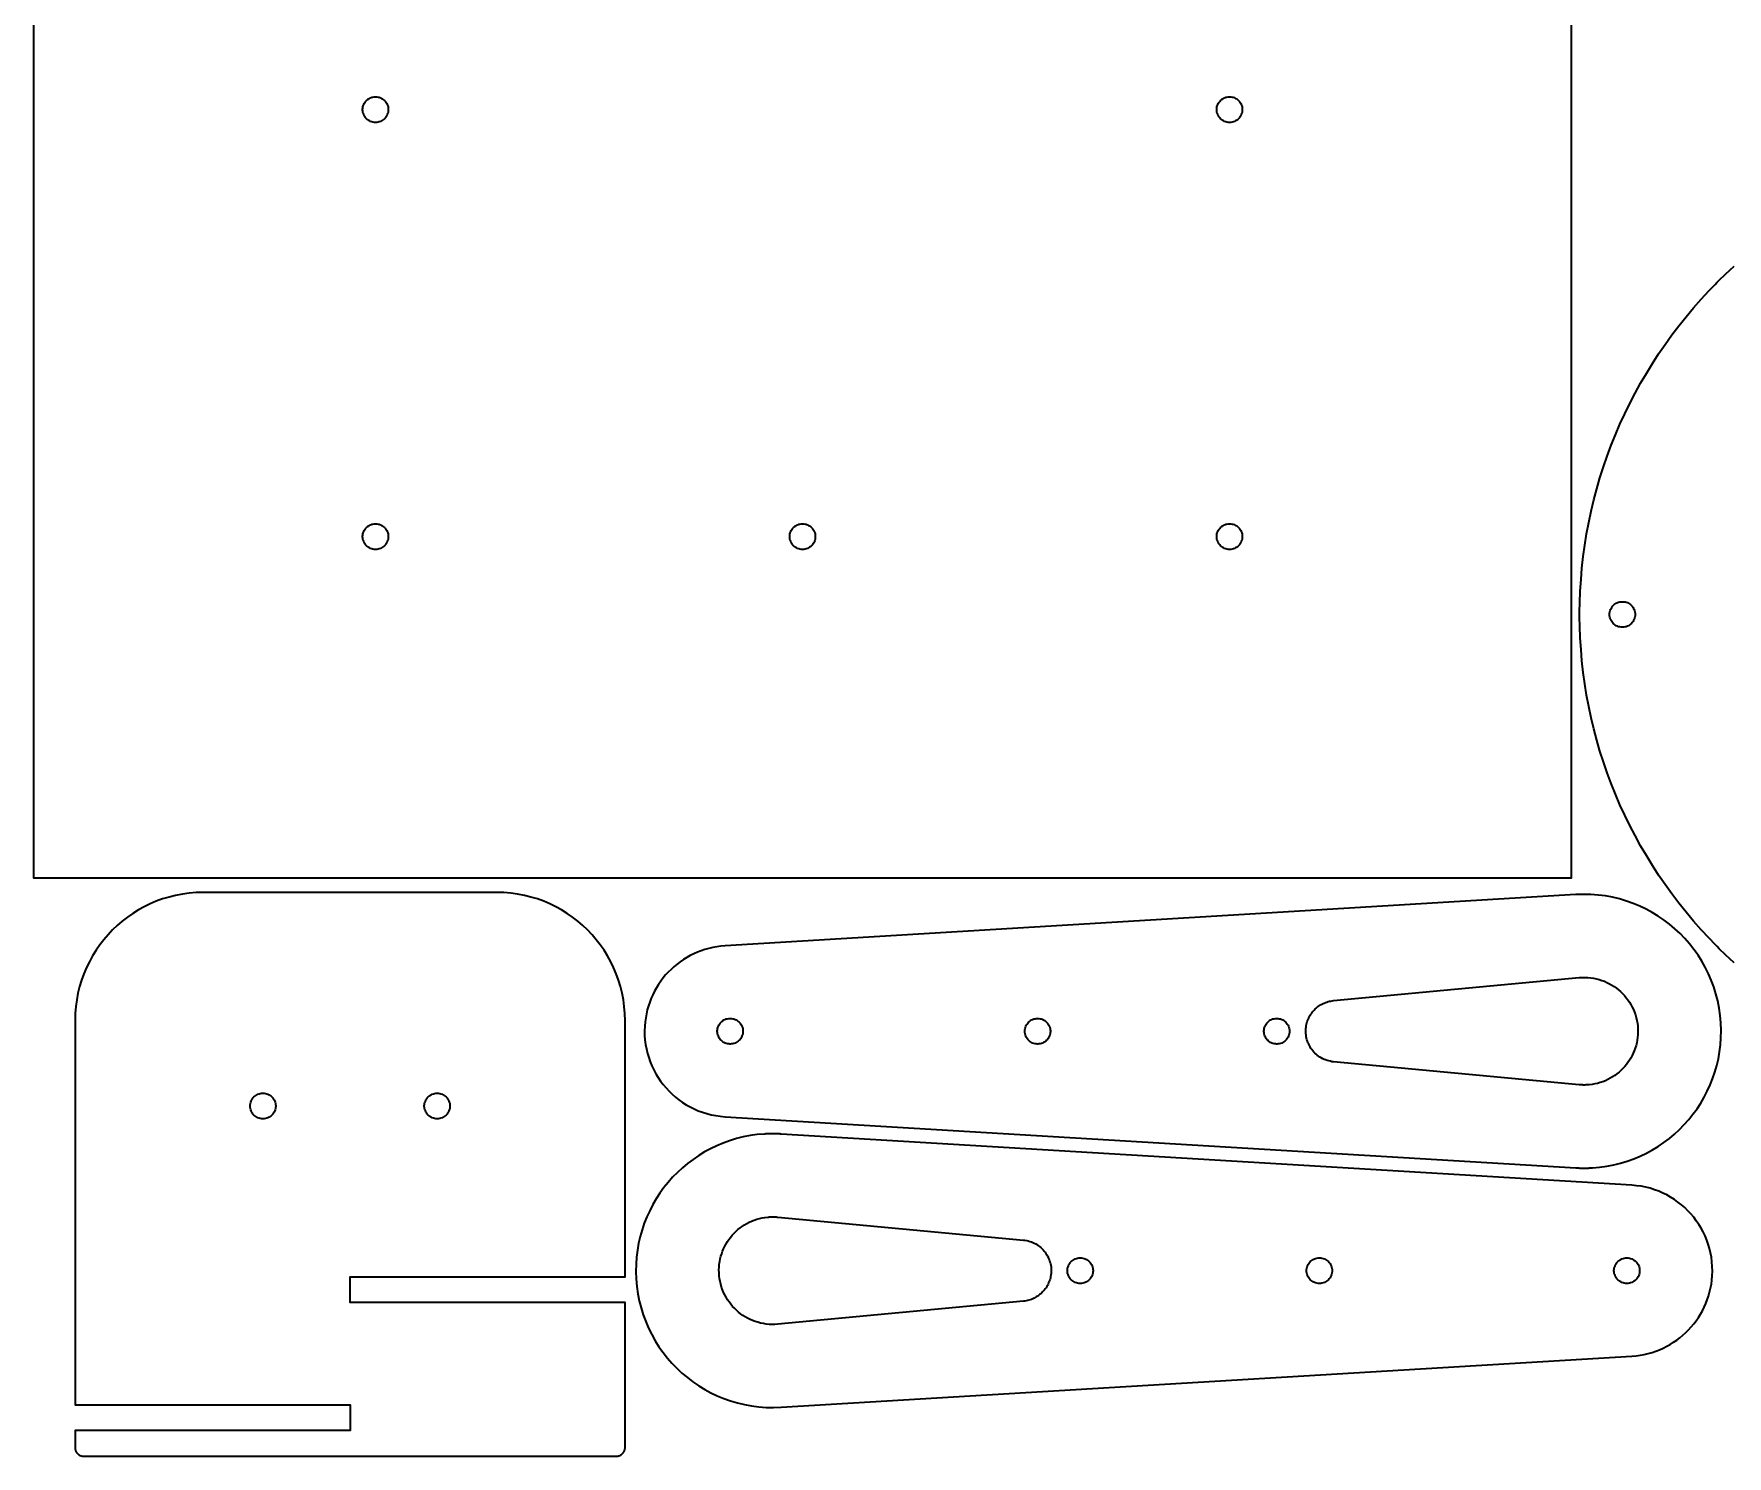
# Model space of a CAD drawing. Header units: millimetres. Extents: x 10 to 455, y -374 to -5.
# Drawn here: x 10.2 to 208.4, y -373.8 to -207.2 of the extents above; entities that cross this region are included whole.
import ezdxf

# ---------------------------------------------------------------- set-up
doc = ezdxf.new("R2010")
doc.units = ezdxf.units.MM
doc.header["$MEASUREMENT"] = 0
doc.layers.add('Layer 1', color=7, linetype='Continuous', lineweight=0)

msp = doc.modelspace()

# ---------------------------------------------------------------- linework, layer by layer
at = {"layer": 'Layer 1', "color": 7, "lineweight": 35}
for points in [[(10.17, -126.1), (190.17, -126.1), (190.17, -306.11), (10.17, -306.11), (10.17, -126.1)], [(14.99, -372.78), (14.99, -372.83), (15, -372.89), (15, -372.94), (15.01, -372.99), (15.03, -373.05), (15.04, -373.1), (15.06, -373.14), (15.08, -373.19), (15.1, -373.24), (15.13, -373.28), (15.16, -373.33), (15.18, -373.37), (15.22, -373.41), (15.25, -373.45), (15.28, -373.49), (15.32, -373.52), (15.36, -373.55), (15.4, -373.59), (15.44, -373.62), (15.49, -373.64), (15.53, -373.67), (15.58, -373.69), (15.63, -373.71), (15.68, -373.73), (15.73, -373.74), (15.78, -373.76), (15.83, -373.77), (15.88, -373.77), (15.94, -373.78), (15.99, -373.78), (78.39, -373.78), (78.45, -373.78), (78.5, -373.77), (78.55, -373.77), (78.61, -373.76), (78.66, -373.74), (78.71, -373.73), (78.76, -373.71), (78.8, -373.69), (78.85, -373.67), (78.9, -373.64), (78.94, -373.62), (78.98, -373.59), (79.02, -373.55), (79.06, -373.52), (79.1, -373.49), (79.13, -373.45), (79.17, -373.41), (79.2, -373.37), (79.23, -373.33), (79.26, -373.28), (79.28, -373.24), (79.3, -373.19), (79.32, -373.14), (79.34, -373.1), (79.36, -373.05), (79.37, -372.99), (79.38, -372.94), (79.39, -372.89), (79.39, -372.83), (79.39, -372.78), (79.39, -355.78), (47.19, -355.78), (47.19, -352.78), (79.39, -352.78), (79.39, -322.78), (79.37, -321.96), (79.3, -321.14), (79.2, -320.35), (79.05, -319.56), (78.86, -318.79), (78.63, -318.04), (78.36, -317.3), (78.06, -316.58), (77.72, -315.89), (77.34, -315.21), (76.94, -314.55), (76.5, -313.92), (76.03, -313.31), (75.53, -312.73), (75, -312.17), (74.44, -311.64), (73.86, -311.14), (73.25, -310.67), (72.62, -310.23), (71.96, -309.83), (71.28, -309.45), (70.59, -309.11), (69.87, -308.81), (69.13, -308.54), (68.38, -308.31), (67.61, -308.13), (66.82, -307.98), (66.03, -307.87), (65.21, -307.8), (64.39, -307.78), (29.99, -307.78), (29.17, -307.8), (28.36, -307.87), (27.56, -307.98), (26.77, -308.13), (26, -308.31), (25.25, -308.54), (24.51, -308.81), (23.8, -309.11), (23.1, -309.45), (22.42, -309.83), (21.77, -310.23), (21.13, -310.67), (20.52, -311.14), (19.94, -311.64), (19.38, -312.17), (18.86, -312.73), (18.36, -313.31), (17.89, -313.92), (17.45, -314.55), (17.04, -315.21), (16.67, -315.89), (16.33, -316.58), (16.02, -317.3), (15.76, -318.04), (15.53, -318.79), (15.34, -319.56), (15.19, -320.35), (15.08, -321.14), (15.01, -321.96), (14.99, -322.78), (14.99, -367.78), (47.19, -367.78), (47.19, -370.78), (14.99, -370.78), (14.99, -372.78)], [(190.74, -340.03), (190.8, -340.03), (190.86, -340.03), (190.92, -340.04), (190.98, -340.04), (191.05, -340.04), (191.11, -340.04), (191.17, -340.05), (191.23, -340.05), (191.29, -340.05), (191.36, -340.05), (191.42, -340.05), (191.48, -340.05), (191.54, -340.05), (191.61, -340.06), (191.67, -340.06), (191.73, -340.06), (191.79, -340.06), (191.85, -340.05), (191.92, -340.05), (191.98, -340.05), (192.04, -340.05), (192.1, -340.05), (192.17, -340.05), (192.23, -340.05), (192.29, -340.04), (192.35, -340.04), (192.41, -340.04), (192.48, -340.04), (192.54, -340.03), (192.6, -340.03), (192.66, -340.03), (193.51, -339.95), (194.34, -339.84), (195.16, -339.68), (195.96, -339.48), (196.75, -339.24), (197.51, -338.97), (198.26, -338.66), (198.99, -338.31), (199.69, -337.92), (200.38, -337.51), (201.04, -337.06), (201.67, -336.58), (202.28, -336.07), (202.86, -335.53), (203.42, -334.96), (203.94, -334.37), (204.44, -333.75), (204.91, -333.11), (205.34, -332.44), (205.74, -331.76), (206.11, -331.05), (206.44, -330.32), (206.74, -329.58), (207, -328.81), (207.22, -328.03), (207.41, -327.24), (207.55, -326.43), (207.65, -325.61), (207.71, -324.78), (207.73, -323.94), (207.7, -323.06), (207.62, -322.19), (207.5, -321.33), (207.33, -320.48), (207.12, -319.65), (206.87, -318.84), (206.58, -318.06), (206.25, -317.29), (205.88, -316.54), (205.47, -315.82), (205.03, -315.12), (204.55, -314.45), (204.04, -313.8), (203.5, -313.18), (202.93, -312.59), (202.33, -312.03), (201.7, -311.5), (201.05, -311.01), (200.37, -310.54), (199.67, -310.12), (198.94, -309.72), (198.2, -309.37), (197.43, -309.05), (196.64, -308.78), (195.84, -308.54), (195.02, -308.34), (194.19, -308.19), (193.34, -308.08), (192.49, -308.02), (191.62, -308), (190.74, -308.03), (91.1, -314.03), (90.61, -314.07), (90.13, -314.13), (89.66, -314.22), (89.2, -314.32), (88.74, -314.45), (88.3, -314.6), (87.86, -314.77), (87.44, -314.96), (87.02, -315.17), (86.62, -315.39), (86.22, -315.64), (85.84, -315.9), (85.48, -316.17), (85.12, -316.47), (84.79, -316.78), (84.46, -317.1), (84.15, -317.44), (83.86, -317.79), (83.58, -318.16), (83.32, -318.54), (83.07, -318.93), (82.85, -319.33), (82.64, -319.75), (82.45, -320.17), (82.28, -320.61), (82.13, -321.06), (82, -321.51), (81.89, -321.97), (81.81, -322.44), (81.74, -322.92), (81.7, -323.42), (81.68, -323.97), (81.69, -324.52), (81.73, -325.05), (81.8, -325.58), (81.9, -326.1), (82.02, -326.62), (82.17, -327.12), (82.34, -327.61), (82.54, -328.09), (82.76, -328.55), (83.01, -329.01), (83.27, -329.45), (83.56, -329.87), (83.87, -330.28), (84.2, -330.67), (84.55, -331.05), (84.92, -331.4), (85.31, -331.74), (85.71, -332.06), (86.13, -332.36), (86.57, -332.63), (87.02, -332.89), (87.49, -333.12), (87.97, -333.33), (88.46, -333.51), (88.97, -333.67), (89.48, -333.8), (90.01, -333.9), (90.55, -333.98), (91.1, -334.03), (190.74, -340.03)], [(97.66, -336.06), (97.59, -336.06), (97.53, -336.05), (97.47, -336.05), (97.41, -336.05), (97.35, -336.04), (97.28, -336.04), (97.22, -336.04), (97.16, -336.04), (97.1, -336.04), (97.03, -336.03), (96.97, -336.03), (96.91, -336.03), (96.85, -336.03), (96.79, -336.03), (96.72, -336.03), (96.66, -336.03), (96.6, -336.03), (96.54, -336.03), (96.48, -336.03), (96.41, -336.03), (96.35, -336.03), (96.29, -336.04), (96.23, -336.04), (96.16, -336.04), (96.1, -336.04), (96.04, -336.04), (95.98, -336.05), (95.92, -336.05), (95.85, -336.05), (95.79, -336.06), (95.73, -336.06), (94.88, -336.13), (94.05, -336.25), (93.23, -336.41), (92.43, -336.6), (91.64, -336.84), (90.88, -337.12), (90.13, -337.43), (89.4, -337.78), (88.7, -338.16), (88.02, -338.58), (87.36, -339.03), (86.72, -339.51), (86.11, -340.02), (85.53, -340.56), (84.97, -341.12), (84.45, -341.72), (83.95, -342.33), (83.48, -342.98), (83.05, -343.64), (82.65, -344.33), (82.28, -345.04), (81.95, -345.77), (81.65, -346.51), (81.39, -347.27), (81.17, -348.05), (80.98, -348.85), (80.84, -349.65), (80.74, -350.47), (80.68, -351.3), (80.66, -352.14), (80.69, -353.02), (80.77, -353.9), (80.89, -354.76), (81.06, -355.61), (81.27, -356.43), (81.52, -357.24), (81.81, -358.03), (82.14, -358.8), (82.52, -359.55), (82.92, -360.27), (83.36, -360.97), (83.84, -361.64), (84.35, -362.29), (84.89, -362.91), (85.46, -363.49), (86.06, -364.05), (86.69, -364.58), (87.34, -365.08), (88.02, -365.54), (88.72, -365.97), (89.45, -366.36), (90.2, -366.72), (90.96, -367.03), (91.75, -367.31), (92.55, -367.55), (93.37, -367.74), (94.2, -367.9), (95.05, -368.01), (95.91, -368.07), (96.78, -368.09), (97.66, -368.06), (197.29, -362.06), (197.78, -362.02), (198.26, -361.95), (198.73, -361.87), (199.19, -361.76), (199.65, -361.63), (200.09, -361.48), (200.53, -361.32), (200.96, -361.13), (201.37, -360.92), (201.78, -360.69), (202.17, -360.45), (202.55, -360.19), (202.91, -359.91), (203.27, -359.62), (203.61, -359.31), (203.93, -358.98), (204.24, -358.65), (204.54, -358.29), (204.81, -357.93), (205.08, -357.55), (205.32, -357.16), (205.55, -356.75), (205.75, -356.34), (205.94, -355.91), (206.11, -355.48), (206.26, -355.03), (206.39, -354.58), (206.5, -354.11), (206.59, -353.64), (206.65, -353.16), (206.69, -352.66), (206.71, -352.11), (206.7, -351.57), (206.66, -351.03), (206.59, -350.5), (206.5, -349.98), (206.37, -349.47), (206.23, -348.97), (206.05, -348.48), (205.85, -348), (205.63, -347.53), (205.39, -347.08), (205.12, -346.64), (204.83, -346.22), (204.52, -345.81), (204.19, -345.41), (203.84, -345.04), (203.47, -344.68), (203.08, -344.34), (202.68, -344.03), (202.26, -343.73), (201.82, -343.45), (201.37, -343.2), (200.91, -342.97), (200.43, -342.76), (199.93, -342.58), (199.43, -342.42), (198.91, -342.29), (198.38, -342.18), (197.84, -342.11), (197.29, -342.06), (97.66, -336.06)]]:
    msp.add_lwpolyline(points, close=True, dxfattribs=at)
at = {"layer": 'Layer 1', "color": 1, "lineweight": 35}
for points in [[(50.17, -214.6), (50.21, -214.6), (50.33, -214.61), (50.48, -214.64), (50.62, -214.67), (50.76, -214.72), (50.89, -214.79), (51.01, -214.86), (51.13, -214.95), (51.23, -215.05), (51.33, -215.15), (51.42, -215.27), (51.49, -215.39), (51.56, -215.52), (51.61, -215.66), (51.64, -215.8), (51.67, -215.95), (51.67, -216.07), (51.67, -216.1), (51.67, -216.14), (51.67, -216.26), (51.64, -216.41), (51.61, -216.55), (51.56, -216.69), (51.49, -216.82), (51.42, -216.94), (51.33, -217.06), (51.23, -217.17), (51.13, -217.26), (51.01, -217.35), (50.89, -217.42), (50.76, -217.49), (50.62, -217.54), (50.48, -217.57), (50.33, -217.6), (50.21, -217.6), (50.17, -217.6), (50.13, -217.6), (50.02, -217.6), (49.87, -217.57), (49.73, -217.54), (49.59, -217.49), (49.46, -217.42), (49.33, -217.35), (49.22, -217.26), (49.11, -217.17), (49.02, -217.06), (48.93, -216.94), (48.85, -216.82), (48.79, -216.69), (48.74, -216.55), (48.7, -216.41), (48.68, -216.26), (48.67, -216.14), (48.67, -216.1), (48.67, -216.07), (48.68, -215.95), (48.7, -215.8), (48.74, -215.66), (48.79, -215.52), (48.85, -215.39), (48.93, -215.27), (49.02, -215.15), (49.11, -215.05), (49.22, -214.95), (49.33, -214.86), (49.46, -214.79), (49.59, -214.72), (49.73, -214.67), (49.87, -214.64), (50.02, -214.61), (50.13, -214.6), (50.17, -214.6)], [(50.17, -214.6), (50.21, -214.6), (50.33, -214.61), (50.48, -214.64), (50.62, -214.67), (50.76, -214.72), (50.89, -214.79), (51.01, -214.86), (51.13, -214.95), (51.23, -215.05), (51.33, -215.15), (51.42, -215.27), (51.49, -215.39), (51.56, -215.52), (51.61, -215.66), (51.64, -215.8), (51.67, -215.95), (51.67, -216.07), (51.67, -216.1), (51.67, -216.14), (51.67, -216.26), (51.64, -216.41), (51.61, -216.55), (51.56, -216.69), (51.49, -216.82), (51.42, -216.94), (51.33, -217.06), (51.23, -217.17), (51.13, -217.26), (51.01, -217.35), (50.89, -217.42), (50.76, -217.49), (50.62, -217.54), (50.48, -217.57), (50.33, -217.6), (50.21, -217.6), (50.17, -217.6), (50.13, -217.6), (50.02, -217.6), (49.87, -217.57), (49.73, -217.54), (49.59, -217.49), (49.46, -217.42), (49.33, -217.35), (49.22, -217.26), (49.11, -217.17), (49.02, -217.06), (48.93, -216.94), (48.85, -216.82), (48.79, -216.69), (48.74, -216.55), (48.7, -216.41), (48.68, -216.26), (48.67, -216.14), (48.67, -216.1), (48.67, -216.07), (48.68, -215.95), (48.7, -215.8), (48.74, -215.66), (48.79, -215.52), (48.85, -215.39), (48.93, -215.27), (49.02, -215.15), (49.11, -215.05), (49.22, -214.95), (49.33, -214.86), (49.46, -214.79), (49.59, -214.72), (49.73, -214.67), (49.87, -214.64), (50.02, -214.61), (50.13, -214.6), (50.17, -214.6)], [(150.17, -214.6), (150.21, -214.6), (150.33, -214.61), (150.48, -214.64), (150.62, -214.67), (150.76, -214.72), (150.89, -214.79), (151.01, -214.86), (151.13, -214.95), (151.23, -215.05), (151.33, -215.15), (151.42, -215.27), (151.49, -215.39), (151.55, -215.52), (151.61, -215.66), (151.64, -215.8), (151.67, -215.95), (151.67, -216.07), (151.67, -216.1), (151.67, -216.14), (151.67, -216.26), (151.64, -216.41), (151.61, -216.55), (151.55, -216.69), (151.49, -216.82), (151.42, -216.94), (151.33, -217.06), (151.23, -217.17), (151.13, -217.26), (151.01, -217.35), (150.89, -217.42), (150.76, -217.49), (150.62, -217.54), (150.48, -217.57), (150.33, -217.6), (150.21, -217.6), (150.17, -217.6), (150.13, -217.6), (150.02, -217.6), (149.87, -217.57), (149.73, -217.54), (149.59, -217.49), (149.46, -217.42), (149.33, -217.35), (149.22, -217.26), (149.11, -217.17), (149.02, -217.06), (148.93, -216.94), (148.85, -216.82), (148.79, -216.69), (148.74, -216.55), (148.7, -216.41), (148.68, -216.26), (148.67, -216.14), (148.67, -216.1), (148.67, -216.07), (148.68, -215.95), (148.7, -215.8), (148.74, -215.66), (148.79, -215.52), (148.85, -215.39), (148.93, -215.27), (149.02, -215.15), (149.11, -215.05), (149.22, -214.95), (149.33, -214.86), (149.46, -214.79), (149.59, -214.72), (149.73, -214.67), (149.87, -214.64), (150.02, -214.61), (150.13, -214.6), (150.17, -214.6)], [(150.17, -214.6), (150.21, -214.6), (150.33, -214.61), (150.48, -214.64), (150.62, -214.67), (150.76, -214.72), (150.89, -214.79), (151.01, -214.86), (151.13, -214.95), (151.23, -215.05), (151.33, -215.15), (151.42, -215.27), (151.49, -215.39), (151.55, -215.52), (151.61, -215.66), (151.64, -215.8), (151.67, -215.95), (151.67, -216.07), (151.67, -216.1), (151.67, -216.14), (151.67, -216.26), (151.64, -216.41), (151.61, -216.55), (151.55, -216.69), (151.49, -216.82), (151.42, -216.94), (151.33, -217.06), (151.23, -217.17), (151.13, -217.26), (151.01, -217.35), (150.89, -217.42), (150.76, -217.49), (150.62, -217.54), (150.48, -217.57), (150.33, -217.6), (150.21, -217.6), (150.17, -217.6), (150.13, -217.6), (150.02, -217.6), (149.87, -217.57), (149.73, -217.54), (149.59, -217.49), (149.46, -217.42), (149.33, -217.35), (149.22, -217.26), (149.11, -217.17), (149.02, -217.06), (148.93, -216.94), (148.85, -216.82), (148.79, -216.69), (148.74, -216.55), (148.7, -216.41), (148.68, -216.26), (148.67, -216.14), (148.67, -216.1), (148.67, -216.07), (148.68, -215.95), (148.7, -215.8), (148.74, -215.66), (148.79, -215.52), (148.85, -215.39), (148.93, -215.27), (149.02, -215.15), (149.11, -215.05), (149.22, -214.95), (149.33, -214.86), (149.46, -214.79), (149.59, -214.72), (149.73, -214.67), (149.87, -214.64), (150.02, -214.61), (150.13, -214.6), (150.17, -214.6)], [(50.17, -264.61), (50.21, -264.61), (50.33, -264.61), (50.48, -264.64), (50.62, -264.67), (50.76, -264.72), (50.89, -264.79), (51.01, -264.86), (51.13, -264.95), (51.23, -265.04), (51.33, -265.15), (51.42, -265.27), (51.49, -265.39), (51.56, -265.52), (51.61, -265.66), (51.64, -265.8), (51.67, -265.95), (51.67, -266.07), (51.67, -266.11), (51.67, -266.14), (51.67, -266.26), (51.64, -266.41), (51.61, -266.55), (51.56, -266.69), (51.49, -266.82), (51.42, -266.94), (51.33, -267.06), (51.23, -267.17), (51.13, -267.26), (51.01, -267.35), (50.89, -267.42), (50.76, -267.49), (50.62, -267.54), (50.48, -267.57), (50.33, -267.6), (50.21, -267.61), (50.17, -267.61), (50.13, -267.61), (50.02, -267.6), (49.87, -267.57), (49.73, -267.54), (49.59, -267.49), (49.46, -267.42), (49.33, -267.35), (49.22, -267.26), (49.11, -267.17), (49.02, -267.06), (48.93, -266.94), (48.85, -266.82), (48.79, -266.69), (48.74, -266.55), (48.7, -266.41), (48.68, -266.26), (48.67, -266.14), (48.67, -266.11), (48.67, -266.07), (48.68, -265.95), (48.7, -265.8), (48.74, -265.66), (48.79, -265.52), (48.85, -265.39), (48.93, -265.27), (49.02, -265.15), (49.11, -265.04), (49.22, -264.95), (49.33, -264.86), (49.46, -264.79), (49.59, -264.72), (49.73, -264.67), (49.87, -264.64), (50.02, -264.61), (50.13, -264.61), (50.17, -264.61)], [(50.17, -264.61), (50.21, -264.61), (50.33, -264.61), (50.48, -264.64), (50.62, -264.67), (50.76, -264.72), (50.89, -264.79), (51.01, -264.86), (51.13, -264.95), (51.23, -265.04), (51.33, -265.15), (51.42, -265.27), (51.49, -265.39), (51.56, -265.52), (51.61, -265.66), (51.64, -265.8), (51.67, -265.95), (51.67, -266.07), (51.67, -266.11), (51.67, -266.14), (51.67, -266.26), (51.64, -266.41), (51.61, -266.55), (51.56, -266.69), (51.49, -266.82), (51.42, -266.94), (51.33, -267.06), (51.23, -267.17), (51.13, -267.26), (51.01, -267.35), (50.89, -267.42), (50.76, -267.49), (50.62, -267.54), (50.48, -267.57), (50.33, -267.6), (50.21, -267.61), (50.17, -267.61), (50.13, -267.61), (50.02, -267.6), (49.87, -267.57), (49.73, -267.54), (49.59, -267.49), (49.46, -267.42), (49.33, -267.35), (49.22, -267.26), (49.11, -267.17), (49.02, -267.06), (48.93, -266.94), (48.85, -266.82), (48.79, -266.69), (48.74, -266.55), (48.7, -266.41), (48.68, -266.26), (48.67, -266.14), (48.67, -266.11), (48.67, -266.07), (48.68, -265.95), (48.7, -265.8), (48.74, -265.66), (48.79, -265.52), (48.85, -265.39), (48.93, -265.27), (49.02, -265.15), (49.11, -265.04), (49.22, -264.95), (49.33, -264.86), (49.46, -264.79), (49.59, -264.72), (49.73, -264.67), (49.87, -264.64), (50.02, -264.61), (50.13, -264.61), (50.17, -264.61)], [(100.17, -264.61), (100.21, -264.61), (100.33, -264.61), (100.48, -264.64), (100.62, -264.67), (100.76, -264.72), (100.89, -264.79), (101.01, -264.86), (101.13, -264.95), (101.23, -265.04), (101.33, -265.15), (101.42, -265.27), (101.49, -265.39), (101.56, -265.52), (101.61, -265.66), (101.64, -265.8), (101.67, -265.95), (101.67, -266.07), (101.67, -266.11), (101.67, -266.14), (101.67, -266.26), (101.64, -266.41), (101.61, -266.55), (101.56, -266.69), (101.49, -266.82), (101.42, -266.94), (101.33, -267.06), (101.23, -267.17), (101.13, -267.26), (101.01, -267.35), (100.89, -267.42), (100.76, -267.49), (100.62, -267.54), (100.48, -267.57), (100.33, -267.6), (100.21, -267.61), (100.17, -267.61), (100.13, -267.61), (100.02, -267.6), (99.87, -267.57), (99.73, -267.54), (99.59, -267.49), (99.46, -267.42), (99.33, -267.35), (99.22, -267.26), (99.11, -267.17), (99.02, -267.06), (98.93, -266.94), (98.85, -266.82), (98.79, -266.69), (98.74, -266.55), (98.7, -266.41), (98.68, -266.26), (98.67, -266.14), (98.67, -266.11), (98.67, -266.07), (98.68, -265.95), (98.7, -265.8), (98.74, -265.66), (98.79, -265.52), (98.85, -265.39), (98.93, -265.27), (99.02, -265.15), (99.11, -265.04), (99.22, -264.95), (99.33, -264.86), (99.46, -264.79), (99.59, -264.72), (99.73, -264.67), (99.87, -264.64), (100.02, -264.61), (100.13, -264.61), (100.17, -264.61)], [(100.17, -264.61), (100.21, -264.61), (100.33, -264.61), (100.48, -264.64), (100.62, -264.67), (100.76, -264.72), (100.89, -264.79), (101.01, -264.86), (101.13, -264.95), (101.23, -265.04), (101.33, -265.15), (101.42, -265.27), (101.49, -265.39), (101.56, -265.52), (101.61, -265.66), (101.64, -265.8), (101.67, -265.95), (101.67, -266.07), (101.67, -266.11), (101.67, -266.14), (101.67, -266.26), (101.64, -266.41), (101.61, -266.55), (101.56, -266.69), (101.49, -266.82), (101.42, -266.94), (101.33, -267.06), (101.23, -267.17), (101.13, -267.26), (101.01, -267.35), (100.89, -267.42), (100.76, -267.49), (100.62, -267.54), (100.48, -267.57), (100.33, -267.6), (100.21, -267.61), (100.17, -267.61), (100.13, -267.61), (100.02, -267.6), (99.87, -267.57), (99.73, -267.54), (99.59, -267.49), (99.46, -267.42), (99.33, -267.35), (99.22, -267.26), (99.11, -267.17), (99.02, -267.06), (98.93, -266.94), (98.85, -266.82), (98.79, -266.69), (98.74, -266.55), (98.7, -266.41), (98.68, -266.26), (98.67, -266.14), (98.67, -266.11), (98.67, -266.07), (98.68, -265.95), (98.7, -265.8), (98.74, -265.66), (98.79, -265.52), (98.85, -265.39), (98.93, -265.27), (99.02, -265.15), (99.11, -265.04), (99.22, -264.95), (99.33, -264.86), (99.46, -264.79), (99.59, -264.72), (99.73, -264.67), (99.87, -264.64), (100.02, -264.61), (100.13, -264.61), (100.17, -264.61)], [(150.17, -264.61), (150.21, -264.61), (150.33, -264.61), (150.48, -264.64), (150.62, -264.67), (150.76, -264.72), (150.89, -264.79), (151.01, -264.86), (151.13, -264.95), (151.23, -265.04), (151.33, -265.15), (151.42, -265.27), (151.49, -265.39), (151.55, -265.52), (151.61, -265.66), (151.64, -265.8), (151.67, -265.95), (151.67, -266.07), (151.67, -266.11), (151.67, -266.14), (151.67, -266.26), (151.64, -266.41), (151.61, -266.55), (151.55, -266.69), (151.49, -266.82), (151.42, -266.94), (151.33, -267.06), (151.23, -267.17), (151.13, -267.26), (151.01, -267.35), (150.89, -267.42), (150.76, -267.49), (150.62, -267.54), (150.48, -267.57), (150.33, -267.6), (150.21, -267.61), (150.17, -267.61), (150.13, -267.61), (150.02, -267.6), (149.87, -267.57), (149.73, -267.54), (149.59, -267.49), (149.46, -267.42), (149.33, -267.35), (149.22, -267.26), (149.11, -267.17), (149.02, -267.06), (148.93, -266.94), (148.85, -266.82), (148.79, -266.69), (148.74, -266.55), (148.7, -266.41), (148.68, -266.26), (148.67, -266.14), (148.67, -266.11), (148.67, -266.07), (148.68, -265.95), (148.7, -265.8), (148.74, -265.66), (148.79, -265.52), (148.85, -265.39), (148.93, -265.27), (149.02, -265.15), (149.11, -265.04), (149.22, -264.95), (149.33, -264.86), (149.46, -264.79), (149.59, -264.72), (149.73, -264.67), (149.87, -264.64), (150.02, -264.61), (150.13, -264.61), (150.17, -264.61)], [(150.17, -264.61), (150.21, -264.61), (150.33, -264.61), (150.48, -264.64), (150.62, -264.67), (150.76, -264.72), (150.89, -264.79), (151.01, -264.86), (151.13, -264.95), (151.23, -265.04), (151.33, -265.15), (151.42, -265.27), (151.49, -265.39), (151.55, -265.52), (151.61, -265.66), (151.64, -265.8), (151.67, -265.95), (151.67, -266.07), (151.67, -266.11), (151.67, -266.14), (151.67, -266.26), (151.64, -266.41), (151.61, -266.55), (151.55, -266.69), (151.49, -266.82), (151.42, -266.94), (151.33, -267.06), (151.23, -267.17), (151.13, -267.26), (151.01, -267.35), (150.89, -267.42), (150.76, -267.49), (150.62, -267.54), (150.48, -267.57), (150.33, -267.6), (150.21, -267.61), (150.17, -267.61), (150.13, -267.61), (150.02, -267.6), (149.87, -267.57), (149.73, -267.54), (149.59, -267.49), (149.46, -267.42), (149.33, -267.35), (149.22, -267.26), (149.11, -267.17), (149.02, -267.06), (148.93, -266.94), (148.85, -266.82), (148.79, -266.69), (148.74, -266.55), (148.7, -266.41), (148.68, -266.26), (148.67, -266.14), (148.67, -266.11), (148.67, -266.07), (148.68, -265.95), (148.7, -265.8), (148.74, -265.66), (148.79, -265.52), (148.85, -265.39), (148.93, -265.27), (149.02, -265.15), (149.11, -265.04), (149.22, -264.95), (149.33, -264.86), (149.46, -264.79), (149.59, -264.72), (149.73, -264.67), (149.87, -264.64), (150.02, -264.61), (150.13, -264.61), (150.17, -264.61)], [(194.67, -275.22), (194.67, -275.19), (194.68, -275.07), (194.7, -274.92), (194.74, -274.78), (194.79, -274.64), (194.85, -274.51), (194.93, -274.39), (195.02, -274.27), (195.11, -274.16), (195.22, -274.07), (195.34, -273.98), (195.46, -273.91), (195.59, -273.84), (195.73, -273.79), (195.87, -273.76), (196.02, -273.73), (196.13, -273.73), (196.17, -273.73), (196.21, -273.73), (196.33, -273.73), (196.48, -273.76), (196.62, -273.79), (196.76, -273.84), (196.89, -273.91), (197.01, -273.98), (197.13, -274.07), (197.23, -274.16), (197.33, -274.27), (197.42, -274.39), (197.49, -274.51), (197.56, -274.64), (197.61, -274.78), (197.64, -274.92), (197.67, -275.07), (197.67, -275.19), (197.67, -275.22), (197.67, -275.26), (197.67, -275.38), (197.64, -275.53), (197.61, -275.67), (197.56, -275.81), (197.49, -275.94), (197.42, -276.06), (197.33, -276.18), (197.23, -276.29), (197.13, -276.38), (197.01, -276.47), (196.89, -276.54), (196.76, -276.61), (196.62, -276.66), (196.48, -276.69), (196.33, -276.72), (196.21, -276.72), (196.17, -276.72), (196.13, -276.72), (196.02, -276.72), (195.87, -276.69), (195.73, -276.66), (195.59, -276.61), (195.46, -276.54), (195.34, -276.47), (195.22, -276.38), (195.11, -276.29), (195.02, -276.18), (194.93, -276.06), (194.85, -275.94), (194.79, -275.81), (194.74, -275.67), (194.7, -275.53), (194.68, -275.38), (194.67, -275.26), (194.67, -275.22)], [(191.11, -330.3), (162.36, -327.61), (162.17, -327.59), (161.98, -327.55), (161.79, -327.51), (161.6, -327.46), (161.42, -327.39), (161.25, -327.32), (161.08, -327.24), (160.91, -327.15), (160.75, -327.06), (160.6, -326.95), (160.45, -326.84), (160.31, -326.72), (160.18, -326.6), (160.05, -326.46), (159.93, -326.32), (159.81, -326.18), (159.71, -326.03), (159.61, -325.87), (159.52, -325.71), (159.44, -325.55), (159.36, -325.38), (159.29, -325.2), (159.24, -325.02), (159.19, -324.84), (159.15, -324.66), (159.13, -324.47), (159.11, -324.28), (159.1, -324.08), (159.1, -323.89), (159.11, -323.69), (159.13, -323.52), (159.16, -323.36), (159.2, -323.2), (159.24, -323.04), (159.28, -322.88), (159.34, -322.73), (159.4, -322.58), (159.47, -322.44), (159.54, -322.3), (159.62, -322.16), (159.7, -322.03), (159.8, -321.9), (159.89, -321.77), (159.99, -321.65), (160.1, -321.54), (160.21, -321.42), (160.33, -321.32), (160.45, -321.22), (160.57, -321.12), (160.7, -321.03), (160.84, -320.94), (160.98, -320.87), (161.12, -320.79), (161.26, -320.73), (161.41, -320.66), (161.56, -320.61), (161.72, -320.56), (161.88, -320.52), (162.03, -320.49), (162.2, -320.46), (162.36, -320.44), (191.11, -317.75), (191.46, -317.73), (191.8, -317.73), (192.14, -317.74), (192.47, -317.77), (192.8, -317.82), (193.13, -317.89), (193.44, -317.97), (193.76, -318.07), (194.06, -318.18), (194.36, -318.31), (194.65, -318.46), (194.93, -318.62), (195.2, -318.79), (195.47, -318.98), (195.72, -319.18), (195.96, -319.39), (196.19, -319.61), (196.42, -319.85), (196.62, -320.1), (196.82, -320.35), (197, -320.62), (197.17, -320.9), (197.33, -321.19), (197.47, -321.49), (197.59, -321.79), (197.7, -322.11), (197.79, -322.43), (197.87, -322.76), (197.93, -323.1), (197.97, -323.44), (197.99, -323.79), (198, -324.12), (197.99, -324.44), (197.96, -324.77), (197.91, -325.08), (197.85, -325.4), (197.77, -325.71), (197.68, -326.01), (197.57, -326.31), (197.45, -326.6), (197.32, -326.88), (197.17, -327.16), (197.01, -327.42), (196.83, -327.68), (196.64, -327.93), (196.44, -328.17), (196.23, -328.4), (196.01, -328.62), (195.78, -328.83), (195.54, -329.02), (195.28, -329.21), (195.02, -329.38), (194.75, -329.54), (194.47, -329.69), (194.18, -329.82), (193.88, -329.94), (193.58, -330.04), (193.26, -330.13), (192.94, -330.2), (192.62, -330.26), (192.28, -330.3), (192.25, -330.3), (192.21, -330.31), (192.17, -330.31), (192.13, -330.31), (192.1, -330.31), (192.06, -330.32), (192.02, -330.32), (191.98, -330.32), (191.94, -330.32), (191.91, -330.32), (191.87, -330.32), (191.83, -330.33), (191.79, -330.33), (191.76, -330.33), (191.72, -330.33), (191.68, -330.33), (191.64, -330.33), (191.6, -330.33), (191.57, -330.33), (191.53, -330.32), (191.49, -330.32), (191.45, -330.32), (191.42, -330.32), (191.38, -330.32), (191.34, -330.32), (191.3, -330.31), (191.26, -330.31), (191.23, -330.31), (191.19, -330.31), (191.15, -330.3), (191.11, -330.3)], [(93.2, -324.03), (93.2, -324.06), (93.19, -324.18), (93.17, -324.33), (93.13, -324.47), (93.08, -324.61), (93.02, -324.74), (92.94, -324.87), (92.86, -324.98), (92.76, -325.09), (92.65, -325.18), (92.54, -325.27), (92.41, -325.35), (92.28, -325.41), (92.15, -325.46), (92, -325.5), (91.85, -325.52), (91.74, -325.53), (91.7, -325.53), (91.66, -325.53), (91.55, -325.52), (91.4, -325.5), (91.25, -325.46), (91.12, -325.41), (90.98, -325.35), (90.86, -325.27), (90.75, -325.18), (90.64, -325.09), (90.54, -324.98), (90.46, -324.87), (90.38, -324.74), (90.32, -324.61), (90.27, -324.47), (90.23, -324.33), (90.21, -324.18), (90.2, -324.06), (90.2, -324.03), (90.2, -323.99), (90.21, -323.87), (90.23, -323.72), (90.27, -323.58), (90.32, -323.44), (90.38, -323.31), (90.46, -323.19), (90.54, -323.07), (90.64, -322.97), (90.75, -322.87), (90.86, -322.78), (90.98, -322.71), (91.12, -322.64), (91.25, -322.59), (91.4, -322.56), (91.55, -322.53), (91.66, -322.53), (91.7, -322.53), (91.74, -322.53), (91.85, -322.53), (92, -322.56), (92.15, -322.59), (92.28, -322.64), (92.41, -322.71), (92.54, -322.78), (92.65, -322.87), (92.76, -322.97), (92.86, -323.07), (92.94, -323.19), (93.02, -323.31), (93.08, -323.44), (93.13, -323.58), (93.17, -323.72), (93.19, -323.87), (93.2, -323.99), (93.2, -324.03)], [(93.2, -324.03), (93.2, -324.06), (93.19, -324.18), (93.17, -324.33), (93.13, -324.47), (93.08, -324.61), (93.02, -324.74), (92.94, -324.87), (92.86, -324.98), (92.76, -325.09), (92.65, -325.18), (92.54, -325.27), (92.41, -325.35), (92.28, -325.41), (92.15, -325.46), (92, -325.5), (91.85, -325.52), (91.74, -325.53), (91.7, -325.53), (91.66, -325.53), (91.55, -325.52), (91.4, -325.5), (91.25, -325.46), (91.12, -325.41), (90.98, -325.35), (90.86, -325.27), (90.75, -325.18), (90.64, -325.09), (90.54, -324.98), (90.46, -324.87), (90.38, -324.74), (90.32, -324.61), (90.27, -324.47), (90.23, -324.33), (90.21, -324.18), (90.2, -324.06), (90.2, -324.03), (90.2, -323.99), (90.21, -323.87), (90.23, -323.72), (90.27, -323.58), (90.32, -323.44), (90.38, -323.31), (90.46, -323.19), (90.54, -323.07), (90.64, -322.97), (90.75, -322.87), (90.86, -322.78), (90.98, -322.71), (91.12, -322.64), (91.25, -322.59), (91.4, -322.56), (91.55, -322.53), (91.66, -322.53), (91.7, -322.53), (91.74, -322.53), (91.85, -322.53), (92, -322.56), (92.15, -322.59), (92.28, -322.64), (92.41, -322.71), (92.54, -322.78), (92.65, -322.87), (92.76, -322.97), (92.86, -323.07), (92.94, -323.19), (93.02, -323.31), (93.08, -323.44), (93.13, -323.58), (93.17, -323.72), (93.19, -323.87), (93.2, -323.99), (93.2, -324.03)], [(129.2, -324.03), (129.2, -324.06), (129.19, -324.18), (129.17, -324.33), (129.13, -324.47), (129.08, -324.61), (129.02, -324.74), (128.94, -324.87), (128.86, -324.98), (128.76, -325.09), (128.65, -325.18), (128.54, -325.27), (128.41, -325.35), (128.28, -325.41), (128.14, -325.46), (128, -325.5), (127.85, -325.52), (127.74, -325.53), (127.7, -325.53), (127.66, -325.53), (127.55, -325.52), (127.4, -325.5), (127.25, -325.46), (127.12, -325.41), (126.98, -325.35), (126.86, -325.27), (126.74, -325.18), (126.64, -325.09), (126.54, -324.98), (126.46, -324.87), (126.38, -324.74), (126.32, -324.61), (126.27, -324.47), (126.23, -324.33), (126.21, -324.18), (126.2, -324.06), (126.2, -324.03), (126.2, -323.99), (126.21, -323.87), (126.23, -323.72), (126.27, -323.58), (126.32, -323.44), (126.38, -323.31), (126.46, -323.19), (126.54, -323.07), (126.64, -322.97), (126.74, -322.87), (126.86, -322.78), (126.98, -322.71), (127.12, -322.64), (127.25, -322.59), (127.4, -322.56), (127.55, -322.53), (127.66, -322.53), (127.7, -322.53), (127.74, -322.53), (127.85, -322.53), (128, -322.56), (128.14, -322.59), (128.28, -322.64), (128.41, -322.71), (128.54, -322.78), (128.65, -322.87), (128.76, -322.97), (128.86, -323.07), (128.94, -323.19), (129.02, -323.31), (129.08, -323.44), (129.13, -323.58), (129.17, -323.72), (129.19, -323.87), (129.2, -323.99), (129.2, -324.03)], [(129.2, -324.03), (129.2, -324.06), (129.19, -324.18), (129.17, -324.33), (129.13, -324.47), (129.08, -324.61), (129.02, -324.74), (128.94, -324.87), (128.86, -324.98), (128.76, -325.09), (128.65, -325.18), (128.54, -325.27), (128.41, -325.35), (128.28, -325.41), (128.14, -325.46), (128, -325.5), (127.85, -325.52), (127.74, -325.53), (127.7, -325.53), (127.66, -325.53), (127.55, -325.52), (127.4, -325.5), (127.25, -325.46), (127.12, -325.41), (126.98, -325.35), (126.86, -325.27), (126.74, -325.18), (126.64, -325.09), (126.54, -324.98), (126.46, -324.87), (126.38, -324.74), (126.32, -324.61), (126.27, -324.47), (126.23, -324.33), (126.21, -324.18), (126.2, -324.06), (126.2, -324.03), (126.2, -323.99), (126.21, -323.87), (126.23, -323.72), (126.27, -323.58), (126.32, -323.44), (126.38, -323.31), (126.46, -323.19), (126.54, -323.07), (126.64, -322.97), (126.74, -322.87), (126.86, -322.78), (126.98, -322.71), (127.12, -322.64), (127.25, -322.59), (127.4, -322.56), (127.55, -322.53), (127.66, -322.53), (127.7, -322.53), (127.74, -322.53), (127.85, -322.53), (128, -322.56), (128.14, -322.59), (128.28, -322.64), (128.41, -322.71), (128.54, -322.78), (128.65, -322.87), (128.76, -322.97), (128.86, -323.07), (128.94, -323.19), (129.02, -323.31), (129.08, -323.44), (129.13, -323.58), (129.17, -323.72), (129.19, -323.87), (129.2, -323.99), (129.2, -324.03)], [(157.2, -324.03), (157.2, -324.06), (157.19, -324.18), (157.17, -324.33), (157.13, -324.47), (157.08, -324.61), (157.02, -324.74), (156.94, -324.87), (156.86, -324.98), (156.76, -325.09), (156.65, -325.18), (156.54, -325.27), (156.41, -325.35), (156.28, -325.41), (156.14, -325.46), (156, -325.5), (155.85, -325.52), (155.74, -325.53), (155.7, -325.53), (155.66, -325.53), (155.55, -325.52), (155.4, -325.5), (155.25, -325.46), (155.12, -325.41), (154.98, -325.35), (154.86, -325.27), (154.74, -325.18), (154.64, -325.09), (154.54, -324.98), (154.46, -324.87), (154.38, -324.74), (154.32, -324.61), (154.27, -324.47), (154.23, -324.33), (154.21, -324.18), (154.2, -324.06), (154.2, -324.03), (154.2, -323.99), (154.21, -323.87), (154.23, -323.72), (154.27, -323.58), (154.32, -323.44), (154.38, -323.31), (154.46, -323.19), (154.54, -323.07), (154.64, -322.97), (154.74, -322.87), (154.86, -322.78), (154.98, -322.71), (155.12, -322.64), (155.25, -322.59), (155.4, -322.56), (155.55, -322.53), (155.66, -322.53), (155.7, -322.53), (155.74, -322.53), (155.85, -322.53), (156, -322.56), (156.14, -322.59), (156.28, -322.64), (156.41, -322.71), (156.54, -322.78), (156.65, -322.87), (156.76, -322.97), (156.86, -323.07), (156.94, -323.19), (157.02, -323.31), (157.08, -323.44), (157.13, -323.58), (157.17, -323.72), (157.19, -323.87), (157.2, -323.99), (157.2, -324.03)], [(157.2, -324.03), (157.2, -324.06), (157.19, -324.18), (157.17, -324.33), (157.13, -324.47), (157.08, -324.61), (157.02, -324.74), (156.94, -324.87), (156.86, -324.98), (156.76, -325.09), (156.65, -325.18), (156.54, -325.27), (156.41, -325.35), (156.28, -325.41), (156.14, -325.46), (156, -325.5), (155.85, -325.52), (155.74, -325.53), (155.7, -325.53), (155.66, -325.53), (155.55, -325.52), (155.4, -325.5), (155.25, -325.46), (155.12, -325.41), (154.98, -325.35), (154.86, -325.27), (154.74, -325.18), (154.64, -325.09), (154.54, -324.98), (154.46, -324.87), (154.38, -324.74), (154.32, -324.61), (154.27, -324.47), (154.23, -324.33), (154.21, -324.18), (154.2, -324.06), (154.2, -324.03), (154.2, -323.99), (154.21, -323.87), (154.23, -323.72), (154.27, -323.58), (154.32, -323.44), (154.38, -323.31), (154.46, -323.19), (154.54, -323.07), (154.64, -322.97), (154.74, -322.87), (154.86, -322.78), (154.98, -322.71), (155.12, -322.64), (155.25, -322.59), (155.4, -322.56), (155.55, -322.53), (155.66, -322.53), (155.7, -322.53), (155.74, -322.53), (155.85, -322.53), (156, -322.56), (156.14, -322.59), (156.28, -322.64), (156.41, -322.71), (156.54, -322.78), (156.65, -322.87), (156.76, -322.97), (156.86, -323.07), (156.94, -323.19), (157.02, -323.31), (157.08, -323.44), (157.13, -323.58), (157.17, -323.72), (157.19, -323.87), (157.2, -323.99), (157.2, -324.03)], [(35.49, -332.78), (35.49, -332.74), (35.5, -332.63), (35.52, -332.48), (35.56, -332.33), (35.61, -332.2), (35.67, -332.06), (35.75, -331.94), (35.83, -331.83), (35.93, -331.72), (36.04, -331.62), (36.15, -331.54), (36.28, -331.46), (36.41, -331.4), (36.55, -331.35), (36.69, -331.31), (36.84, -331.29), (36.95, -331.28), (36.99, -331.28), (37.03, -331.28), (37.14, -331.29), (37.29, -331.31), (37.44, -331.35), (37.58, -331.4), (37.71, -331.46), (37.83, -331.54), (37.95, -331.62), (38.05, -331.72), (38.15, -331.83), (38.24, -331.94), (38.31, -332.06), (38.37, -332.2), (38.42, -332.33), (38.46, -332.48), (38.48, -332.63), (38.49, -332.74), (38.49, -332.78), (38.49, -332.82), (38.48, -332.93), (38.46, -333.08), (38.42, -333.23), (38.37, -333.36), (38.31, -333.49), (38.24, -333.62), (38.15, -333.73), (38.05, -333.84), (37.95, -333.94), (37.83, -334.02), (37.71, -334.1), (37.58, -334.16), (37.44, -334.21), (37.29, -334.25), (37.14, -334.27), (37.03, -334.28), (36.99, -334.28), (36.95, -334.28), (36.84, -334.27), (36.69, -334.25), (36.55, -334.21), (36.41, -334.16), (36.28, -334.1), (36.15, -334.02), (36.04, -333.94), (35.93, -333.84), (35.83, -333.73), (35.75, -333.62), (35.67, -333.49), (35.61, -333.36), (35.56, -333.23), (35.52, -333.08), (35.5, -332.93), (35.49, -332.82), (35.49, -332.78)], [(35.49, -332.78), (35.49, -332.74), (35.5, -332.63), (35.52, -332.48), (35.56, -332.33), (35.61, -332.2), (35.67, -332.06), (35.75, -331.94), (35.83, -331.83), (35.93, -331.72), (36.04, -331.62), (36.15, -331.54), (36.28, -331.46), (36.41, -331.4), (36.55, -331.35), (36.69, -331.31), (36.84, -331.29), (36.95, -331.28), (36.99, -331.28), (37.03, -331.28), (37.14, -331.29), (37.29, -331.31), (37.44, -331.35), (37.58, -331.4), (37.71, -331.46), (37.83, -331.54), (37.95, -331.62), (38.05, -331.72), (38.15, -331.83), (38.24, -331.94), (38.31, -332.06), (38.37, -332.2), (38.42, -332.33), (38.46, -332.48), (38.48, -332.63), (38.49, -332.74), (38.49, -332.78), (38.49, -332.82), (38.48, -332.93), (38.46, -333.08), (38.42, -333.23), (38.37, -333.36), (38.31, -333.49), (38.24, -333.62), (38.15, -333.73), (38.05, -333.84), (37.95, -333.94), (37.83, -334.02), (37.71, -334.1), (37.58, -334.16), (37.44, -334.21), (37.29, -334.25), (37.14, -334.27), (37.03, -334.28), (36.99, -334.28), (36.95, -334.28), (36.84, -334.27), (36.69, -334.25), (36.55, -334.21), (36.41, -334.16), (36.28, -334.1), (36.15, -334.02), (36.04, -333.94), (35.93, -333.84), (35.83, -333.73), (35.75, -333.62), (35.67, -333.49), (35.61, -333.36), (35.56, -333.23), (35.52, -333.08), (35.5, -332.93), (35.49, -332.82), (35.49, -332.78)], [(55.89, -332.78), (55.89, -332.74), (55.9, -332.63), (55.92, -332.48), (55.96, -332.33), (56.01, -332.2), (56.07, -332.06), (56.15, -331.94), (56.23, -331.83), (56.33, -331.72), (56.44, -331.62), (56.55, -331.54), (56.68, -331.46), (56.81, -331.4), (56.95, -331.35), (57.09, -331.31), (57.24, -331.29), (57.35, -331.28), (57.39, -331.28), (57.43, -331.28), (57.54, -331.29), (57.69, -331.31), (57.84, -331.35), (57.98, -331.4), (58.11, -331.46), (58.23, -331.54), (58.35, -331.62), (58.45, -331.72), (58.55, -331.83), (58.64, -331.94), (58.71, -332.06), (58.77, -332.2), (58.82, -332.33), (58.86, -332.48), (58.88, -332.63), (58.89, -332.74), (58.89, -332.78), (58.89, -332.82), (58.88, -332.93), (58.86, -333.08), (58.82, -333.23), (58.77, -333.36), (58.71, -333.49), (58.64, -333.62), (58.55, -333.73), (58.45, -333.84), (58.35, -333.94), (58.23, -334.02), (58.11, -334.1), (57.98, -334.16), (57.84, -334.21), (57.69, -334.25), (57.54, -334.27), (57.43, -334.28), (57.39, -334.28), (57.35, -334.28), (57.24, -334.27), (57.09, -334.25), (56.95, -334.21), (56.81, -334.16), (56.68, -334.1), (56.55, -334.02), (56.44, -333.94), (56.33, -333.84), (56.23, -333.73), (56.15, -333.62), (56.07, -333.49), (56.01, -333.36), (55.96, -333.23), (55.92, -333.08), (55.9, -332.93), (55.89, -332.82), (55.89, -332.78)], [(55.89, -332.78), (55.89, -332.74), (55.9, -332.63), (55.92, -332.48), (55.96, -332.33), (56.01, -332.2), (56.07, -332.06), (56.15, -331.94), (56.23, -331.83), (56.33, -331.72), (56.44, -331.62), (56.55, -331.54), (56.68, -331.46), (56.81, -331.4), (56.95, -331.35), (57.09, -331.31), (57.24, -331.29), (57.35, -331.28), (57.39, -331.28), (57.43, -331.28), (57.54, -331.29), (57.69, -331.31), (57.84, -331.35), (57.98, -331.4), (58.11, -331.46), (58.23, -331.54), (58.35, -331.62), (58.45, -331.72), (58.55, -331.83), (58.64, -331.94), (58.71, -332.06), (58.77, -332.2), (58.82, -332.33), (58.86, -332.48), (58.88, -332.63), (58.89, -332.74), (58.89, -332.78), (58.89, -332.82), (58.88, -332.93), (58.86, -333.08), (58.82, -333.23), (58.77, -333.36), (58.71, -333.49), (58.64, -333.62), (58.55, -333.73), (58.45, -333.84), (58.35, -333.94), (58.23, -334.02), (58.11, -334.1), (57.98, -334.16), (57.84, -334.21), (57.69, -334.25), (57.54, -334.27), (57.43, -334.28), (57.39, -334.28), (57.35, -334.28), (57.24, -334.27), (57.09, -334.25), (56.95, -334.21), (56.81, -334.16), (56.68, -334.1), (56.55, -334.02), (56.44, -333.94), (56.33, -333.84), (56.23, -333.73), (56.15, -333.62), (56.07, -333.49), (56.01, -333.36), (55.96, -333.23), (55.92, -333.08), (55.9, -332.93), (55.89, -332.82), (55.89, -332.78)], [(97.28, -345.79), (126.03, -348.48), (126.22, -348.5), (126.42, -348.53), (126.61, -348.58), (126.79, -348.63), (126.97, -348.69), (127.14, -348.76), (127.31, -348.84), (127.48, -348.93), (127.64, -349.03), (127.79, -349.13), (127.94, -349.25), (128.08, -349.36), (128.22, -349.49), (128.34, -349.62), (128.46, -349.76), (128.58, -349.91), (128.68, -350.06), (128.78, -350.21), (128.87, -350.37), (128.96, -350.54), (129.03, -350.71), (129.1, -350.88), (129.15, -351.06), (129.2, -351.24), (129.24, -351.43), (129.27, -351.62), (129.28, -351.81), (129.29, -352), (129.29, -352.2), (129.28, -352.39), (129.26, -352.57), (129.23, -352.73), (129.2, -352.89), (129.16, -353.05), (129.11, -353.2), (129.05, -353.35), (128.99, -353.5), (128.93, -353.65), (128.85, -353.79), (128.77, -353.93), (128.69, -354.06), (128.6, -354.19), (128.5, -354.31), (128.4, -354.43), (128.29, -354.55), (128.18, -354.66), (128.06, -354.77), (127.94, -354.87), (127.82, -354.97), (127.69, -355.06), (127.55, -355.14), (127.42, -355.22), (127.28, -355.29), (127.13, -355.36), (126.98, -355.42), (126.83, -355.48), (126.68, -355.52), (126.52, -355.56), (126.36, -355.6), (126.19, -355.62), (126.03, -355.64), (97.28, -358.33), (96.93, -358.36), (96.59, -358.36), (96.25, -358.35), (95.92, -358.31), (95.59, -358.26), (95.27, -358.2), (94.95, -358.11), (94.64, -358.02), (94.33, -357.9), (94.03, -357.77), (93.74, -357.63), (93.46, -357.47), (93.19, -357.3), (92.93, -357.11), (92.67, -356.91), (92.43, -356.7), (92.2, -356.47), (91.98, -356.24), (91.77, -355.99), (91.57, -355.73), (91.39, -355.46), (91.22, -355.18), (91.07, -354.9), (90.93, -354.6), (90.8, -354.29), (90.69, -353.98), (90.6, -353.66), (90.52, -353.33), (90.46, -352.99), (90.42, -352.65), (90.4, -352.3), (90.39, -351.97), (90.41, -351.64), (90.43, -351.32), (90.48, -351), (90.54, -350.69), (90.62, -350.38), (90.71, -350.08), (90.82, -349.78), (90.94, -349.49), (91.08, -349.21), (91.22, -348.93), (91.39, -348.66), (91.56, -348.41), (91.75, -348.16), (91.95, -347.92), (92.16, -347.69), (92.38, -347.47), (92.61, -347.26), (92.86, -347.06), (93.11, -346.88), (93.37, -346.7), (93.64, -346.54), (93.93, -346.4), (94.21, -346.27), (94.51, -346.15), (94.82, -346.04), (95.13, -345.96), (95.45, -345.88), (95.77, -345.83), (96.11, -345.79), (96.14, -345.78), (96.18, -345.78), (96.22, -345.78), (96.26, -345.77), (96.29, -345.77), (96.33, -345.77), (96.37, -345.77), (96.41, -345.77), (96.45, -345.76), (96.48, -345.76), (96.52, -345.76), (96.56, -345.76), (96.6, -345.76), (96.64, -345.76), (96.67, -345.76), (96.71, -345.76), (96.75, -345.76), (96.79, -345.76), (96.83, -345.76), (96.86, -345.76), (96.9, -345.76), (96.94, -345.76), (96.98, -345.77), (97.01, -345.77), (97.05, -345.77), (97.09, -345.77), (97.13, -345.77), (97.17, -345.78), (97.2, -345.78), (97.24, -345.78), (97.28, -345.79)], [(131.19, -352.06), (131.19, -352.02), (131.2, -351.91), (131.22, -351.76), (131.26, -351.61), (131.31, -351.48), (131.37, -351.34), (131.45, -351.22), (131.53, -351.11), (131.63, -351), (131.74, -350.9), (131.85, -350.82), (131.98, -350.74), (132.11, -350.68), (132.25, -350.63), (132.39, -350.59), (132.54, -350.57), (132.65, -350.56), (132.69, -350.56), (132.73, -350.56), (132.85, -350.57), (132.99, -350.59), (133.14, -350.63), (133.28, -350.68), (133.41, -350.74), (133.53, -350.82), (133.65, -350.9), (133.75, -351), (133.85, -351.11), (133.94, -351.22), (134.01, -351.34), (134.08, -351.48), (134.13, -351.61), (134.16, -351.76), (134.18, -351.91), (134.19, -352.02), (134.19, -352.06), (134.19, -352.1), (134.18, -352.21), (134.16, -352.36), (134.13, -352.51), (134.08, -352.64), (134.01, -352.77), (133.94, -352.9), (133.85, -353.01), (133.75, -353.12), (133.65, -353.22), (133.53, -353.3), (133.41, -353.38), (133.28, -353.44), (133.14, -353.49), (132.99, -353.53), (132.85, -353.55), (132.73, -353.56), (132.69, -353.56), (132.65, -353.56), (132.54, -353.55), (132.39, -353.53), (132.25, -353.49), (132.11, -353.44), (131.98, -353.38), (131.85, -353.3), (131.74, -353.22), (131.63, -353.12), (131.53, -353.01), (131.45, -352.9), (131.37, -352.77), (131.31, -352.64), (131.26, -352.51), (131.22, -352.36), (131.2, -352.21), (131.19, -352.1), (131.19, -352.06)], [(131.19, -352.06), (131.19, -352.02), (131.2, -351.91), (131.22, -351.76), (131.26, -351.61), (131.31, -351.48), (131.37, -351.34), (131.45, -351.22), (131.53, -351.11), (131.63, -351), (131.74, -350.9), (131.85, -350.82), (131.98, -350.74), (132.11, -350.68), (132.25, -350.63), (132.39, -350.59), (132.54, -350.57), (132.65, -350.56), (132.69, -350.56), (132.73, -350.56), (132.85, -350.57), (132.99, -350.59), (133.14, -350.63), (133.28, -350.68), (133.41, -350.74), (133.53, -350.82), (133.65, -350.9), (133.75, -351), (133.85, -351.11), (133.94, -351.22), (134.01, -351.34), (134.08, -351.48), (134.13, -351.61), (134.16, -351.76), (134.18, -351.91), (134.19, -352.02), (134.19, -352.06), (134.19, -352.1), (134.18, -352.21), (134.16, -352.36), (134.13, -352.51), (134.08, -352.64), (134.01, -352.77), (133.94, -352.9), (133.85, -353.01), (133.75, -353.12), (133.65, -353.22), (133.53, -353.3), (133.41, -353.38), (133.28, -353.44), (133.14, -353.49), (132.99, -353.53), (132.85, -353.55), (132.73, -353.56), (132.69, -353.56), (132.65, -353.56), (132.54, -353.55), (132.39, -353.53), (132.25, -353.49), (132.11, -353.44), (131.98, -353.38), (131.85, -353.3), (131.74, -353.22), (131.63, -353.12), (131.53, -353.01), (131.45, -352.9), (131.37, -352.77), (131.31, -352.64), (131.26, -352.51), (131.22, -352.36), (131.2, -352.21), (131.19, -352.1), (131.19, -352.06)], [(159.19, -352.06), (159.19, -352.02), (159.2, -351.91), (159.22, -351.76), (159.26, -351.61), (159.31, -351.48), (159.37, -351.34), (159.45, -351.22), (159.53, -351.11), (159.63, -351), (159.74, -350.9), (159.85, -350.82), (159.98, -350.74), (160.11, -350.68), (160.25, -350.63), (160.39, -350.59), (160.54, -350.57), (160.65, -350.56), (160.69, -350.56), (160.73, -350.56), (160.85, -350.57), (160.99, -350.59), (161.14, -350.63), (161.28, -350.68), (161.41, -350.74), (161.53, -350.82), (161.65, -350.9), (161.75, -351), (161.85, -351.11), (161.94, -351.22), (162.01, -351.34), (162.08, -351.48), (162.13, -351.61), (162.16, -351.76), (162.18, -351.91), (162.19, -352.02), (162.19, -352.06), (162.19, -352.1), (162.18, -352.21), (162.16, -352.36), (162.13, -352.51), (162.08, -352.64), (162.01, -352.77), (161.94, -352.9), (161.85, -353.01), (161.75, -353.12), (161.65, -353.22), (161.53, -353.3), (161.41, -353.38), (161.28, -353.44), (161.14, -353.49), (160.99, -353.53), (160.85, -353.55), (160.73, -353.56), (160.69, -353.56), (160.65, -353.56), (160.54, -353.55), (160.39, -353.53), (160.25, -353.49), (160.11, -353.44), (159.98, -353.38), (159.85, -353.3), (159.74, -353.22), (159.63, -353.12), (159.53, -353.01), (159.45, -352.9), (159.37, -352.77), (159.31, -352.64), (159.26, -352.51), (159.22, -352.36), (159.2, -352.21), (159.19, -352.1), (159.19, -352.06)], [(159.19, -352.06), (159.19, -352.02), (159.2, -351.91), (159.22, -351.76), (159.26, -351.61), (159.31, -351.48), (159.37, -351.34), (159.45, -351.22), (159.53, -351.11), (159.63, -351), (159.74, -350.9), (159.85, -350.82), (159.98, -350.74), (160.11, -350.68), (160.25, -350.63), (160.39, -350.59), (160.54, -350.57), (160.65, -350.56), (160.69, -350.56), (160.73, -350.56), (160.85, -350.57), (160.99, -350.59), (161.14, -350.63), (161.28, -350.68), (161.41, -350.74), (161.53, -350.82), (161.65, -350.9), (161.75, -351), (161.85, -351.11), (161.94, -351.22), (162.01, -351.34), (162.08, -351.48), (162.13, -351.61), (162.16, -351.76), (162.18, -351.91), (162.19, -352.02), (162.19, -352.06), (162.19, -352.1), (162.18, -352.21), (162.16, -352.36), (162.13, -352.51), (162.08, -352.64), (162.01, -352.77), (161.94, -352.9), (161.85, -353.01), (161.75, -353.12), (161.65, -353.22), (161.53, -353.3), (161.41, -353.38), (161.28, -353.44), (161.14, -353.49), (160.99, -353.53), (160.85, -353.55), (160.73, -353.56), (160.69, -353.56), (160.65, -353.56), (160.54, -353.55), (160.39, -353.53), (160.25, -353.49), (160.11, -353.44), (159.98, -353.38), (159.85, -353.3), (159.74, -353.22), (159.63, -353.12), (159.53, -353.01), (159.45, -352.9), (159.37, -352.77), (159.31, -352.64), (159.26, -352.51), (159.22, -352.36), (159.2, -352.21), (159.19, -352.1), (159.19, -352.06)], [(195.19, -352.06), (195.19, -352.02), (195.2, -351.91), (195.22, -351.76), (195.26, -351.61), (195.31, -351.48), (195.37, -351.34), (195.45, -351.22), (195.53, -351.11), (195.63, -351), (195.74, -350.9), (195.85, -350.82), (195.98, -350.74), (196.11, -350.68), (196.25, -350.63), (196.39, -350.59), (196.54, -350.57), (196.65, -350.56), (196.69, -350.56), (196.73, -350.56), (196.85, -350.57), (196.99, -350.59), (197.14, -350.63), (197.28, -350.68), (197.41, -350.74), (197.53, -350.82), (197.65, -350.9), (197.75, -351), (197.85, -351.11), (197.94, -351.22), (198.01, -351.34), (198.08, -351.48), (198.13, -351.61), (198.16, -351.76), (198.18, -351.91), (198.19, -352.02), (198.19, -352.06), (198.19, -352.1), (198.18, -352.21), (198.16, -352.36), (198.13, -352.51), (198.08, -352.64), (198.01, -352.77), (197.94, -352.9), (197.85, -353.01), (197.75, -353.12), (197.65, -353.22), (197.53, -353.3), (197.41, -353.38), (197.28, -353.44), (197.14, -353.49), (196.99, -353.53), (196.85, -353.55), (196.73, -353.56), (196.69, -353.56), (196.65, -353.56), (196.54, -353.55), (196.39, -353.53), (196.25, -353.49), (196.11, -353.44), (195.98, -353.38), (195.85, -353.3), (195.74, -353.22), (195.63, -353.12), (195.53, -353.01), (195.45, -352.9), (195.37, -352.77), (195.31, -352.64), (195.26, -352.51), (195.22, -352.36), (195.2, -352.21), (195.19, -352.1), (195.19, -352.06)], [(195.19, -352.06), (195.19, -352.02), (195.2, -351.91), (195.22, -351.76), (195.26, -351.61), (195.31, -351.48), (195.37, -351.34), (195.45, -351.22), (195.53, -351.11), (195.63, -351), (195.74, -350.9), (195.85, -350.82), (195.98, -350.74), (196.11, -350.68), (196.25, -350.63), (196.39, -350.59), (196.54, -350.57), (196.65, -350.56), (196.69, -350.56), (196.73, -350.56), (196.85, -350.57), (196.99, -350.59), (197.14, -350.63), (197.28, -350.68), (197.41, -350.74), (197.53, -350.82), (197.65, -350.9), (197.75, -351), (197.85, -351.11), (197.94, -351.22), (198.01, -351.34), (198.08, -351.48), (198.13, -351.61), (198.16, -351.76), (198.18, -351.91), (198.19, -352.02), (198.19, -352.06), (198.19, -352.1), (198.18, -352.21), (198.16, -352.36), (198.13, -352.51), (198.08, -352.64), (198.01, -352.77), (197.94, -352.9), (197.85, -353.01), (197.75, -353.12), (197.65, -353.22), (197.53, -353.3), (197.41, -353.38), (197.28, -353.44), (197.14, -353.49), (196.99, -353.53), (196.85, -353.55), (196.73, -353.56), (196.69, -353.56), (196.65, -353.56), (196.54, -353.55), (196.39, -353.53), (196.25, -353.49), (196.11, -353.44), (195.98, -353.38), (195.85, -353.3), (195.74, -353.22), (195.63, -353.12), (195.53, -353.01), (195.45, -352.9), (195.37, -352.77), (195.31, -352.64), (195.26, -352.51), (195.22, -352.36), (195.2, -352.21), (195.19, -352.1), (195.19, -352.06)]]:
    msp.add_lwpolyline(points, close=True, dxfattribs=at)
at = {"layer": 'Layer 1', "color": 7, "lineweight": 35}
msp.add_lwpolyline([(209.26, -316), (208.26, -315.07), (207.52, -314.36), (207.28, -314.12), (207.04, -313.87), (206.33, -313.14), (205.4, -312.14), (204.5, -311.12), (203.63, -310.08), (202.78, -309.02), (201.97, -307.95), (201.18, -306.85), (200.41, -305.74), (199.68, -304.61), (198.98, -303.46), (198.3, -302.3), (197.65, -301.12), (197.03, -299.93), (196.45, -298.73), (195.89, -297.51), (195.36, -296.27), (194.86, -295.03), (194.39, -293.77), (193.96, -292.5), (193.55, -291.22), (193.18, -289.93), (192.83, -288.63), (192.52, -287.32), (192.24, -286), (191.99, -284.68), (191.78, -283.35), (191.59, -282.01), (191.44, -280.66), (191.33, -279.31), (191.24, -277.95), (191.19, -276.59), (191.17, -275.57), (191.17, -275.22), (191.17, -275.22), (191.17, -274.88), (191.19, -273.86), (191.24, -272.5), (191.33, -271.14), (191.44, -269.79), (191.59, -268.44), (191.78, -267.1), (191.99, -265.77), (192.24, -264.44), (192.52, -263.13), (192.83, -261.82), (193.18, -260.52), (193.55, -259.23), (193.96, -257.95), (194.39, -256.68), (194.86, -255.42), (195.36, -254.18), (195.89, -252.94), (196.45, -251.72), (197.03, -250.52), (197.65, -249.33), (198.3, -248.15), (198.98, -246.99), (199.68, -245.84), (200.41, -244.71), (201.18, -243.6), (201.97, -242.5), (202.78, -241.43), (203.63, -240.37), (204.5, -239.33), (205.4, -238.31), (206.33, -237.31), (207.04, -236.58), (207.28, -236.33), (207.52, -236.09), (208.26, -235.38), (209.26, -234.45)], dxfattribs=at)

doc.saveas('drawing.dxf')
